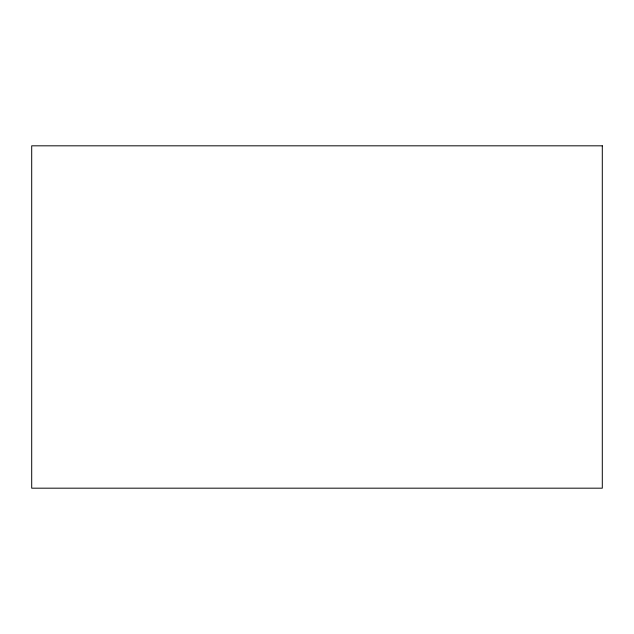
<?xml version="1.0" encoding="UTF-8"?>
<svg xmlns="http://www.w3.org/2000/svg" width="634" height="634" viewBox="0 0 634 634"><rect width="100%" height="100%" fill="white"/><g stroke="black" fill="none" stroke-linecap="round" stroke-linejoin="round"><path stroke-width="0.95" d="M602.3 145.82L31.7 145.82L31.7 488.18L602.3 488.18L602.3 145.82"/></g></svg>
